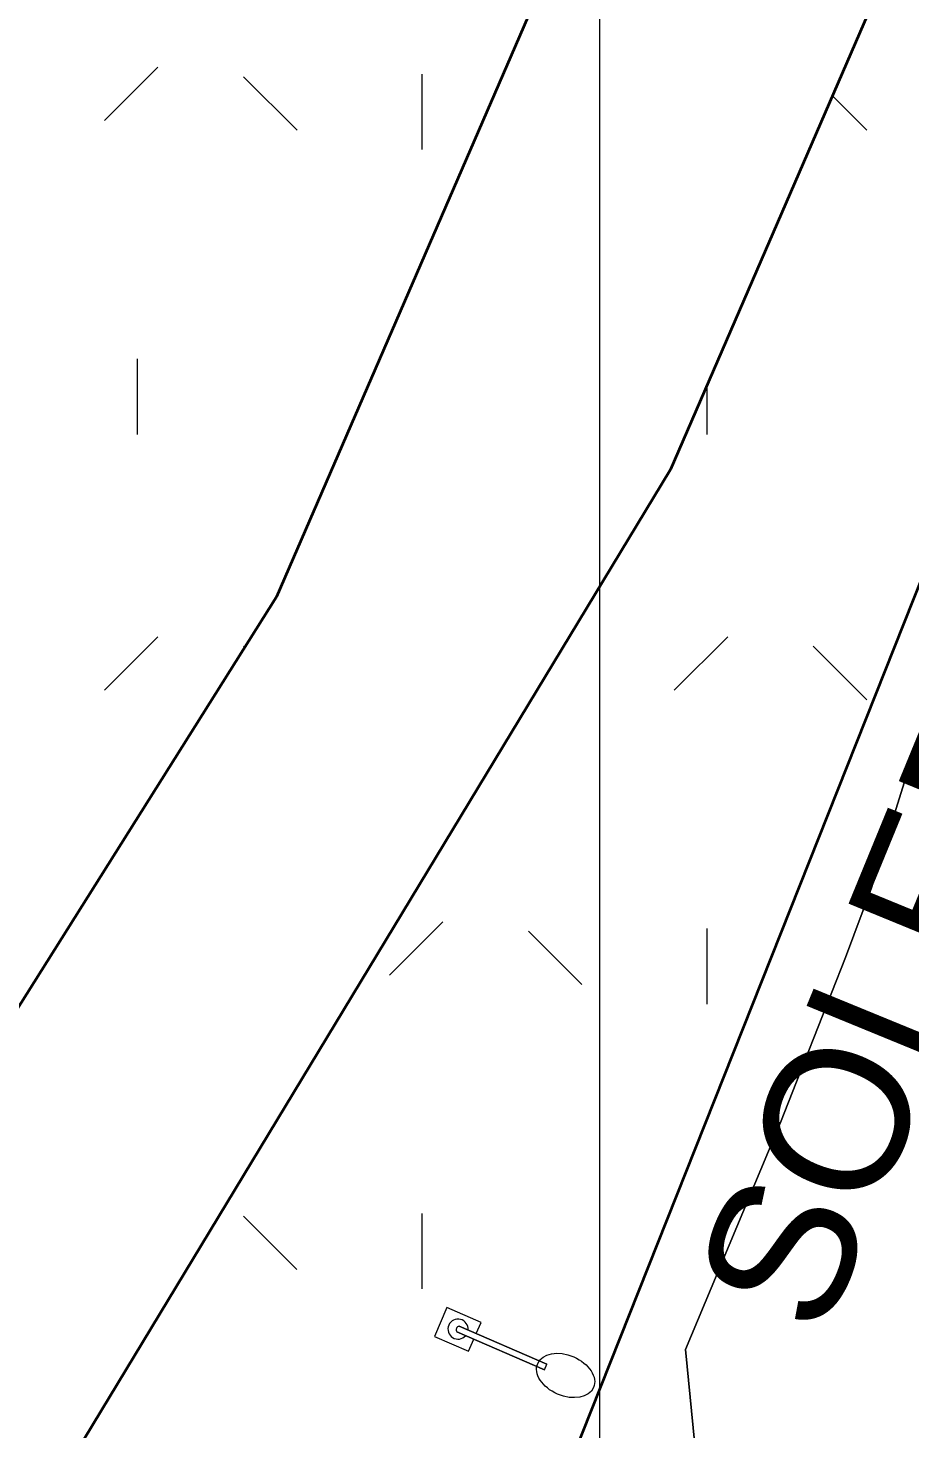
# Model space of a CAD drawing. Header units: metres. Extents: x -207 to 292, y -187 to 169.
# Drawn here: x -107.47 to -96.35, y -10.04 to 7.63 of the extents above; entities that cross this region are included whole.
import ezdxf

# ---------------------------------------------------------------- set-up
doc = ezdxf.new("R2010")
doc.units = ezdxf.units.M
for name, color, linetype, lineweight in [('ACHURADO', 7, 'Continuous', 9), ('BORDE CAMINO', 7, 'Continuous', 35), ('C-TOPO', 7, 'Continuous', 9), ('C-TOPO-MAJR', 7, 'Continuous', 35), ('E-LITE-EQPM', 7, 'Continuous', 9), ('grilla', 7, 'Continuous', 9), ('luminarias', 7, 'Continuous', 9), ('solera', 7, 'Continuous', 35)]:
    doc.layers.add(name, color=color, linetype=linetype, lineweight=lineweight)
doc.layers.add('PR10-ARQ-PL-001-Emplazamiento-C-1_dwg', color=7, linetype='Continuous', lineweight=9, true_color=0x767676)
doc.layers.add('TEXTO', color=5, linetype='Continuous', lineweight=9, true_color=0x0000ff)
doc.styles.add('Arial', font='arial.ttf', dxfattribs={"height": 1.792988})
pattern_1 = [(90, (-655750.258, -5498481.082), (-3.592, 3.592), [0.9525, -6.232]), (45, (-655750.258, -5498481.082), (-3.5921024484, 3.5921024484), [0.9525, -4.127]), (135, (-655750.258, -5498481.082), (-3.5921024484, -3.5921024484), [0.9525, -4.127])]

# ---------------------------------------------------------------- blocks, each defined once
blk = doc.blocks.new('PR10-ARQ-PL-001-Emplazamiento-C-1_dwg-674643-PLANTA EMPLAZAMIENTO ACTUALIZADO')
at = {"layer": 'ACHURADO'}
h = blk.add_hatch(dxfattribs=at)
h.set_pattern_fill('FP_1', color=256, style=0, pattern_type=2)
h.set_pattern_definition(pattern_1)
h.paths.add_polyline_path([(-161.771, -49.779), (-127.862, -43.679), (-120.948, -28.309), (-111.803, -11.418), (-104.331, 0.453), (-97.266, 16.755), (-92.284, 29.861), (-84.153, 48.383), (-83.895, 48.922), (-83.576, 49.56), (-83.246, 50.193), (-82.906, 50.82), (-82.555, 51.442), (-82.193, 52.057), (-81.821, 52.666), (-81.047, 53.865), (-80.645, 54.455), (-80.233, 55.037), (-79.811, 55.613), (-79.38, 56.182), (-75.091, 62.133), (-74.617, 62.76), (-74.134, 63.38), (-73.641, 63.992), (-73.138, 64.596), (-72.625, 65.192), (-72.103, 65.779), (-71.572, 66.359), (-70.664, 67.305), (-70.482, 67.491), (-69.923, 68.045), (-69.356, 68.589), (-68.78, 69.124), (-68.196, 69.65), (-67.003, 70.673), (-66.394, 71.17), (-65.778, 71.658), (-65.153, 72.136), (-64.522, 72.603), (-63.882, 73.061), (-63.236, 73.508), (-62.583, 73.945), (-61.922, 74.371), (-61.255, 74.787), (-60.582, 75.192), (-59.902, 75.586), (-59.306, 75.883), (-58.704, 76.167), (-58.097, 76.441), (-57.486, 76.702), (-56.869, 76.952), (-56.247, 77.19), (-55.621, 77.416), (-54.991, 77.63), (-54.357, 77.832), (-53.077, 78.199), (-52.433, 78.364), (-51.785, 78.517), (-51.134, 78.658), (-50.481, 78.785), (-49.826, 78.901), (-49.168, 79.003), (-48.509, 79.093), (-47.848, 79.171), (-47.185, 79.236), (-45.858, 79.327), (-45.193, 79.354), (-44.527, 79.367), (-43.862, 79.368), (-43.196, 79.357), (-42.531, 79.332), (-41.867, 79.295), (-41.203, 79.245), (-40.54, 79.183), (-39.879, 79.108), (-39.219, 79.02), (-38.562, 78.919), (-37.906, 78.806), (-37.252, 78.68), (-36.601, 78.542), (-35.953, 78.392), (-35.308, 78.229), (-34.666, 78.053), (47.551, 57.663), (47.81, 57.578), (48.073, 57.505), (48.338, 57.445), (48.607, 57.396), (48.877, 57.361), (49.148, 57.338), (49.421, 57.327), (49.693, 57.329), (49.966, 57.344), (50.237, 57.372), (50.506, 57.412), (50.774, 57.464), (51.038, 57.529), (51.3, 57.606), (51.811, 57.797), (52.059, 57.909), (52.301, 58.033), (52.538, 58.169), (52.768, 58.315), (52.991, 58.471), (53.207, 58.638), (53.414, 58.815), (53.614, 59.001), (53.804, 59.196), (53.985, 59.4), (54.156, 59.612), (54.318, 59.831), (54.469, 60.058), (54.609, 60.292), (54.738, 60.532), (54.856, 60.778), (54.962, 61.028), (55.057, 61.284), (55.14, 61.544), (55.21, 61.807), (55.269, 62.073), (55.314, 62.342), (55.348, 62.613), (55.368, 62.884), (55.486, 68.004), (-83.704, 141.488), (-151.221, -23.933)])
h.paths.add_polyline_path([(-98.109, 19.735), (-100.027, 20.525), (-97.678, 26.227), (-95.761, 25.431), (-97.988, 20.027)])
h.paths.add_polyline_path([(-94.264, 28.288), (-97.543, 29.64), (-95.193, 35.341), (-91.917, 33.984), (-94.257, 28.306)])
h.paths.add_polyline_path([(-88.37, 41.33), (-91.648, 42.682), (-89.298, 48.383), (-86.02, 47.032), (-88.359, 41.356)])
h.paths.add_polyline_path([(-107.511, 62.681), (-109.81, 61.362), (-111.554, 61.194), (-112.168, 61.108), (-111.143, 62.121), (-109.024, 62.933)])
h.paths.add_polyline_path([(-107.511, 62.681), (-104.877, 62.965), (-103.986, 62.697), (-104.876, 62.403)])
h.paths.add_polyline_path([(-106.042, 59.476), (-106.66, 60.171), (-107.511, 62.681), (-106.15, 60.408)])
h.paths.add_polyline_path([(-97.117, 62.944), (-99.416, 61.625), (-101.16, 61.457), (-101.774, 61.371), (-100.749, 62.384), (-98.63, 63.196)])
h.paths.add_polyline_path([(-95.648, 59.739), (-96.266, 60.434), (-97.117, 62.944), (-95.756, 60.671)])
h.paths.add_polyline_path([(-94.482, 62.666), (-97.117, 62.944), (-94.483, 63.228), (-93.592, 62.96)])
h.paths.add_polyline_path([(-104.12, 64.725), (-104.103, 64.74), (-104.082, 64.735)])
h.paths.add_polyline_path([(-103.959, 75.174), (-101.325, 75.458), (-100.433, 75.19), (-101.324, 74.896)])
h.paths.add_polyline_path([(-108.615, 73.601), (-107.591, 74.613), (-105.472, 75.426), (-103.959, 75.174), (-106.258, 73.855), (-108.002, 73.687)])
h.paths.add_polyline_path([(-100.567, 77.218), (-100.55, 77.233), (-100.53, 77.228)])
h = blk.add_hatch(dxfattribs=at)
h.set_pattern_fill('FP_1', color=256, style=0, pattern_type=2)
h.set_pattern_definition(pattern_1)
h.paths.add_polyline_path([(-109.746, -33.419), (-81.977, 36.498), (-79.743, 37.301), (-79.538, 37.853), (-79.692, 37.91), (-79.529, 38.351), (-79.159, 38.214), (-79.322, 37.773), (-79.548, 37.372), (-78.372, 37.795), (-31.438, 19.05), (-31.367, 19.242), (-31.521, 19.299), (-31.357, 19.74), (-30.987, 19.603), (-31.15, 19.162), (-31.254, 18.977), (-28.462, 17.861), (-26.474, 22.839), (-35.025, 26.239), (-35.008, 26.281), (-81.174, 44.741), (-81.294, 45.005), (-81.38, 44.833), (-81.457, 44.658), (-81.526, 44.479), (-81.586, 44.297), (-88.33, 27.525), (-99.365, 2.058), (-108.453, -12.959), (-112.02, -18.411), (-112.091, -18.588), (-112.151, -18.77), (-112.199, -18.954), (-112.235, -19.141), (-112.26, -19.331), (-112.272, -19.521), (-112.273, -19.712), (-112.262, -19.902), (-112.239, -20.091), (-112.205, -20.279), (-112.155, -20.474), (-112.101, -20.646), (-112.032, -20.824), (-111.952, -20.997), (-111.861, -21.165), (-111.694, -21.419), (-111.65, -21.482), (-111.529, -21.63), (-111.045, -20.434), (-107.779, -21.779), (-110.981, -29.684), (-113.573, -28.617), (-113.789, -29.154), (-111.88, -31.167)])
h.paths.add_polyline_path([(-100.595, -9.645), (-100.724, -9.624), (-100.849, -9.57), (-100.953, -9.491), (-100.993, -9.445), (-101.023, -9.397), (-101.044, -9.347), (-101.052, -9.298), (-101.05, -9.251), (-100.952, -9.293), (-100.922, -9.223), (-101.02, -9.181), (-100.988, -9.148), (-100.947, -9.121), (-100.899, -9.102), (-100.844, -9.09), (-100.721, -9.093), (-100.595, -9.128), (-100.479, -9.192), (-100.389, -9.278), (-100.356, -9.325), (-100.334, -9.374), (-100.323, -9.422), (-100.322, -9.469), (-100.333, -9.512), (-100.354, -9.551), (-100.386, -9.585), (-100.428, -9.612), (-100.478, -9.632), (-100.534, -9.643)])
h.paths.add_polyline_path([(-101.91, -9.059), (-102.342, -8.873), (-102.186, -8.51), (-101.754, -8.696), (-101.815, -8.838), (-101.918, -8.794), (-101.928, -8.73), (-101.968, -8.68), (-102.028, -8.656), (-102.092, -8.664), (-102.12, -8.681), (-102.16, -8.731), (-102.169, -8.762), (-102.162, -8.827), (-102.124, -8.879), (-102.097, -8.896), (-102.033, -8.907), (-101.972, -8.886), (-101.948, -8.864), (-101.845, -8.908), (-101.862, -8.946)])
at = {"layer": 'BORDE CAMINO', "flags": 128}
for points in [[(-84.203, 48.278), (-92.284, 29.861), (-97.266, 16.755), (-104.331, 0.453), (-111.803, -11.418), (-120.948, -28.309), (-127.862, -43.679), (-126.632, -48.335)], [(-81.586, 44.297), (-88.33, 27.525), (-99.365, 2.058), (-108.453, -12.959), (-112.02, -18.411)]]:
    blk.add_lwpolyline(points, dxfattribs=at)
at = {"layer": 'C-TOPO', "flags": 128}
for points in [[(-108.576, -6.291), (-104.331, 0.453), (-104.247, 0.648), (-101.821, 6.246), (-101.725, 6.467), (-101.616, 6.717), (-101.212, 7.651), (-101.083, 7.948), (-100.738, 8.744), (-100.441, 9.429), (-100.28, 9.8), (-99.653, 11.248), (-97.266, 16.755)], [(-97.266, 16.755), (-99.653, 11.248), (-100.28, 9.8), (-100.441, 9.429), (-100.738, 8.744), (-101.083, 7.948), (-101.212, 7.651), (-101.616, 6.717), (-101.725, 6.467), (-101.821, 6.246), (-104.247, 0.648), (-104.331, 0.453), (-108.576, -6.291)], [(-108.37, -12.821), (-107.115, -10.747), (-106.985, -10.534), (-101.696, -1.793), (-100.69, -0.132), (-100.561, 0.082), (-99.365, 2.058), (-99.262, 2.296), (-99.153, 2.547), (-98.485, 4.089), (-97.95, 5.325), (-97.803, 5.664), (-97.592, 6.149), (-97.162, 7.143), (-96.419, 8.858), (-96.089, 9.619), (-95.721, 10.467), (-94.869, 12.435), (-94.55, 13.172), (-94.184, 14.016), (-93.679, 15.18), (-92.94, 16.886)], [(-89.214, 18.275), (-89.867, 16.631), (-90.515, 15.001), (-91.015, 13.74), (-91.697, 12.025), (-92.389, 10.281), (-92.908, 8.976), (-93.555, 7.346), (-94.194, 5.737), (-94.778, 4.266), (-95.377, 2.76), (-95.716, 1.905), (-95.974, 1.255), (-96.522, -0.125), (-96.694, -0.557), (-97.25, -1.958), (-97.613, -2.87), (-98.199, -4.346), (-98.716, -5.648), (-100.589, -10.364)], [(-92.94, 16.886), (-93.679, 15.18), (-94.184, 14.016), (-94.55, 13.172), (-94.869, 12.435), (-95.721, 10.467), (-96.089, 9.619), (-96.419, 8.858), (-97.162, 7.143), (-97.592, 6.149), (-97.803, 5.664), (-97.95, 5.325), (-98.485, 4.089), (-99.153, 2.547), (-99.262, 2.296), (-99.365, 2.058), (-100.561, 0.082), (-100.69, -0.132), (-101.696, -1.793), (-106.985, -10.534), (-107.115, -10.747), (-108.37, -12.821)], [(-100.589, -10.364), (-98.716, -5.648), (-98.199, -4.346), (-97.613, -2.87), (-97.25, -1.958), (-96.694, -0.557), (-96.522, -0.125), (-95.974, 1.255), (-95.716, 1.905), (-95.377, 2.76), (-94.778, 4.266), (-94.194, 5.737), (-93.555, 7.346), (-92.908, 8.976), (-92.389, 10.281), (-91.697, 12.025), (-91.015, 13.74), (-90.515, 15.001), (-89.867, 16.631), (-89.214, 18.275)]]:
    blk.add_lwpolyline(points, dxfattribs=at)
at = {"layer": 'C-TOPO-MAJR', "color": 1, "lineweight": 9, "true_color": 0xff0000, "flags": 128}
blk.add_lwpolyline([(-91.725, 7.799), (-92.054, 6.923), (-92.618, 6.03), (-93.585, 4.499), (-93.914, 3.623), (-94.243, 2.747), (-94.691, 1.873), (-94.928, 1.409), (-95.161, 1.043), (-95.462, 0.566), (-95.791, -0.31), (-95.95, -0.672), (-96.066, -0.937), (-96.395, -1.812), (-96.649, -2.633), (-96.831, -3.217), (-97.16, -4.093), (-97.675, -5.407), (-97.976, -6.176), (-99.176, -9.037), (-98.924, -11.614)], dxfattribs=at)
at = {"layer": 'E-LITE-EQPM', "flags": 128}
for points in [[(-100.952, -9.293), (-102.059, -8.816)], [(-102.029, -8.746), (-100.922, -9.223)]]:
    blk.add_lwpolyline(points, close=True, dxfattribs=at)
at = {"layer": 'E-LITE-EQPM'}
blk.add_ellipse((-100.687, -9.366), major_axis=(-0.352, 0.152), ratio=0.666667, dxfattribs=at)
at = {"layer": 'grilla'}
blk.add_line((-100.258, 166.258), (-100.258, -186.737), dxfattribs=at)
at = {"layer": 'luminarias'}
blk.add_line((-100.952, -9.293), (-100.922, -9.223), dxfattribs=at)
at = {"layer": 'luminarias', "flags": 128}
blk.add_lwpolyline([(-101.815, -8.838), (-101.754, -8.696), (-102.186, -8.51), (-102.342, -8.873), (-101.91, -9.059), (-101.845, -8.908)], dxfattribs=at)
at = {"layer": 'luminarias'}
for centre, major_axis, start_param, end_param in [((-102.044, -8.781), (-0.119, 0.044), 3.393897, 9.064749), ((-102.026, -8.789), (-0.0253, 0.0343), 5.707169, 7.914602)]:
    blk.add_ellipse(centre, major_axis=major_axis, ratio=1, start_param=start_param, end_param=end_param, dxfattribs=at)
at = {"layer": 'solera', "flags": 128}
blk.add_lwpolyline([(13.372, 2.083), (13.051, 1.282), (-78.372, 37.795), (-81.977, 36.498), (-118.277, -54.897), (-118.616, -54.913), (-118.855, -55.514), (-118.649, -55.835), (-118.96, -56.618), (-59.119, -80.114)], dxfattribs=at)
at = {"layer": 'TEXTO', "insert": (-99.1, -8.242), "char_height": 1.793, "width": 10.05219, "attachment_point": 1, "rotation": 67.6955, "line_spacing_factor": 0.941778, "style": 'Arial'}
blk.add_mtext('SOLERA', dxfattribs=at)

msp = doc.modelspace()

# ---------------------------------------------------------------- linework, layer by layer
at = {"layer": 'C-TOPO'}
for p, q in [((-96.419, 8.858), (-97.162, 7.143)), ((-97.162, 7.143), (-96.419, 8.858)), ((-101.616, 6.717), (-101.212, 7.651)), ((-101.212, 7.651), (-101.616, 6.717)), ((-97.162, 7.143), (-97.592, 6.149)), ((-97.592, 6.149), (-97.162, 7.143)), ((-101.725, 6.467), (-101.616, 6.717)), ((-101.616, 6.717), (-101.725, 6.467)), ((-101.821, 6.246), (-101.725, 6.467)), ((-101.725, 6.467), (-101.821, 6.246)), ((-104.247, 0.648), (-101.821, 6.246)), ((-101.821, 6.246), (-104.247, 0.648)), ((-97.592, 6.149), (-97.803, 5.664)), ((-97.803, 5.664), (-97.592, 6.149)), ((-97.803, 5.664), (-97.95, 5.325)), ((-97.95, 5.325), (-97.803, 5.664)), ((-97.95, 5.325), (-98.485, 4.089)), ((-98.485, 4.089), (-97.95, 5.325)), ((-98.485, 4.089), (-99.153, 2.547)), ((-99.153, 2.547), (-98.485, 4.089)), ((-99.153, 2.547), (-99.262, 2.296)), ((-99.262, 2.296), (-99.153, 2.547)), ((-99.262, 2.296), (-99.365, 2.058)), ((-99.365, 2.058), (-99.262, 2.296)), ((-99.365, 2.058), (-100.561, 0.082)), ((-100.561, 0.082), (-99.365, 2.058)), ((-96.522, -0.125), (-95.974, 1.255)), ((-95.974, 1.255), (-96.522, -0.125)), ((-104.331, 0.453), (-104.247, 0.648)), ((-104.247, 0.648), (-104.331, 0.453)), ((-108.576, -6.291), (-104.331, 0.453)), ((-104.331, 0.453), (-108.576, -6.291)), ((-100.561, 0.082), (-100.69, -0.132)), ((-100.69, -0.132), (-100.561, 0.082)), ((-100.69, -0.132), (-101.696, -1.793)), ((-101.696, -1.793), (-100.69, -0.132)), ((-96.694, -0.557), (-96.522, -0.125)), ((-96.522, -0.125), (-96.694, -0.557)), ((-97.25, -1.958), (-96.694, -0.557)), ((-96.694, -0.557), (-97.25, -1.958)), ((-101.696, -1.793), (-106.985, -10.534)), ((-106.985, -10.534), (-101.696, -1.793)), ((-97.613, -2.87), (-97.25, -1.958)), ((-97.25, -1.958), (-97.613, -2.87)), ((-98.199, -4.346), (-97.613, -2.87)), ((-97.613, -2.87), (-98.199, -4.346)), ((-98.716, -5.648), (-98.199, -4.346)), ((-98.199, -4.346), (-98.716, -5.648)), ((-100.589, -10.364), (-98.716, -5.648)), ((-98.716, -5.648), (-100.589, -10.364))]:
    msp.add_line(p, q, dxfattribs=at)
at = {"layer": 'C-TOPO-MAJR', "color": 1, "lineweight": 9, "true_color": 0xff0000, "flags": 128}
msp.add_lwpolyline([(-98.924, -11.614), (-99.176, -9.037), (-97.976, -6.176), (-97.675, -5.407), (-97.16, -4.093), (-96.831, -3.217), (-96.649, -2.633), (-96.395, -1.812), (-96.066, -0.937), (-95.95, -0.672), (-95.791, -0.31), (-95.462, 0.566), (-95.161, 1.043), (-94.928, 1.409), (-94.691, 1.873), (-94.243, 2.747), (-93.914, 3.623), (-93.585, 4.499), (-92.618, 6.03), (-92.054, 6.923), (-91.725, 7.799)], dxfattribs=at)

# ---------------------------------------------------------------- block references
at = {"layer": 'PR10-ARQ-PL-001-Emplazamiento-C-1_dwg', "color": 7}
msp.add_blockref('PR10-ARQ-PL-001-Emplazamiento-C-1_dwg-674643-PLANTA EMPLAZAMIENTO ACTUALIZADO', (0, 0), dxfattribs=at)

doc.saveas('drawing.dxf')
